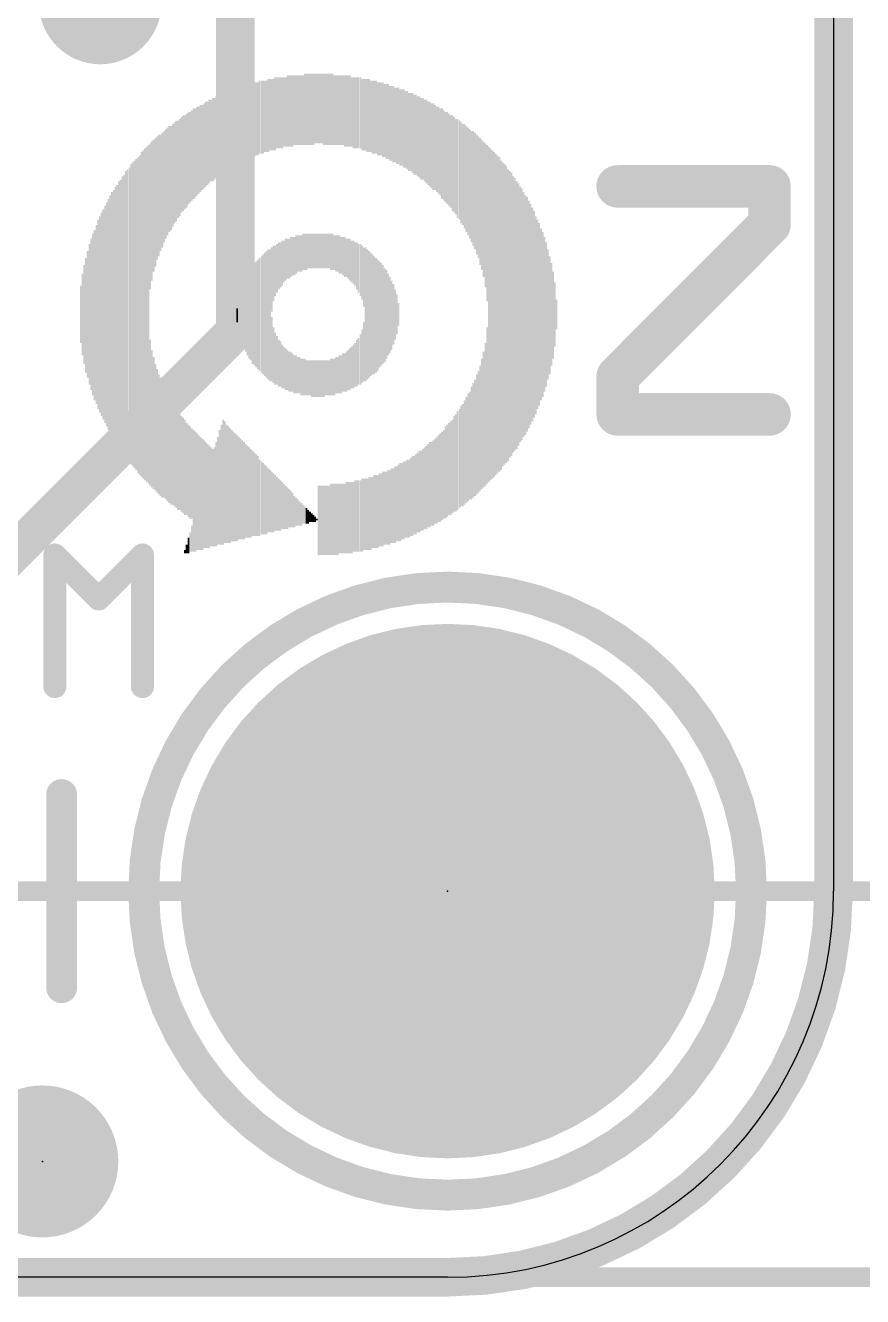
# Model space of a CAD drawing. Extents: x -10.2 to 45.7, y -9.3 to 34.1.
# Drawn here: x 27.7 to 33.21, y -0.13 to 8.23 of the extents above; entities that cross this region are included whole.
import ezdxf

# ---------------------------------------------------------------- set-up
doc = ezdxf.new("R2010")
doc.units = 0
for name, color, linetype in [('1', 12, 'CONTINUOUS'), ('16', 132, 'CONTINUOUS'), ('17', 110, 'CONTINUOUS'), ('18', 110, 'CONTINUOUS'), ('20', 53, 'CONTINUOUS'), ('21', 40, 'CONTINUOUS'), ('23', 53, 'CONTINUOUS'), ('47', 253, 'CONTINUOUS'), ('51', 253, 'CONTINUOUS')]:
    doc.layers.add(name, color=color, linetype=linetype)

# ---------------------------------------------------------------- blocks, each defined once
blk = doc.blocks.new('PIE')
at = {"const_width": 0.5}
blk.add_lwpolyline([(0, -0.25, 1), (0, 0.25, 1), (0, -0.25)], format="xyb", dxfattribs=at)
blk = doc.blocks.new('ROUNDP')
at = {"const_width": 0.5}
blk.add_lwpolyline([(0, -0.25, 1), (0, 0.25, 1), (0, -0.25)], format="xyb", dxfattribs=at)
blk = doc.blocks.new('RECT')
blk.add_solid([(-0.5, -0.5), (0.5, -0.5), (-0.5, 0.5), (0.5, 0.5)])
blk = doc.blocks.new('ROUNDV')
at = {"const_width": 0.5}
blk.add_lwpolyline([(0, -0.25, 1), (0, 0.25, 1), (0, -0.25)], format="xyb", dxfattribs=at)

msp = doc.modelspace()

# ---------------------------------------------------------------- linework, layer by layer
at = {"layer": '1', "const_width": 0.254}
for points in [[(33.02, 17.78), (33.02, 2.54)], [(29.083, 6.223), (29.083, 15.748)], [(27.432, 4.572), (29.083, 6.223)], [(30.48, 0), (2.54, 0)]]:
    msp.add_lwpolyline(points, dxfattribs=at)
at = {"layer": '1'}
for points, const_width in [([(29.0195, 6.223, 1), (29.1465, 6.223)], 0.127), ([(29.1279, 6.1781, 1), (29.0381, 6.2679)], 0.127), ([(30.48, 0, 0.4142), (33.02, 2.54)], 0.254), ([(33.0835, 2.54, 1), (32.9565, 2.54)], 0.127), ([(32.9565, 2.54, 1), (33.0835, 2.54)], 0.127), ([(30.48, 0.0635, 1), (30.48, -0.0635)], 0.127), ([(30.48, -0.0635, 1), (30.48, 0.0635)], 0.127)]:
    msp.add_lwpolyline(points, format="xyb", dxfattribs=dict(at, const_width=const_width))
at = {"layer": '16', "const_width": 0.254}
for points in [[(33.02, 17.78), (33.02, 2.54)], [(30.48, 0), (2.54, 0)]]:
    msp.add_lwpolyline(points, dxfattribs=at)
at = {"layer": '16'}
for points, const_width in [([(30.48, 0, 0.4142), (33.02, 2.54)], 0.254), ([(33.0835, 2.54, 1), (32.9565, 2.54)], 0.127), ([(32.9565, 2.54, 1), (33.0835, 2.54)], 0.127), ([(30.48, 0.0635, 1), (30.48, -0.0635)], 0.127), ([(30.48, -0.0635, 1), (30.48, 0.0635)], 0.127)]:
    msp.add_lwpolyline(points, format="xyb", dxfattribs=dict(at, const_width=const_width))
at = {"layer": '20'}
for p, q in [((33.02, 17.78), (33.02, 2.54)), ((30.48, 0), (2.54, 0))]:
    msp.add_line(p, q, dxfattribs=at)
msp.add_arc((30.48, 2.54), 2.54, 270, 0, dxfattribs=at)
at = {"layer": '21'}
for points, const_width in [([(31.5991, 7.1756), (32.599, 7.1756)], 0.2794), ([(32.599, 7.1756), (32.599, 6.9256)], 0.2794), ([(32.599, 6.9256), (31.5991, 5.9257)], 0.2794), ([(31.5991, 5.9257), (31.5991, 5.6757)], 0.2794), ([(31.5991, 5.6757), (32.599, 5.6757)], 0.2794), ([(27.8955, 3.8862), (27.8955, 4.7505)], 0.1524), ([(27.8955, 4.7505), (28.1836, 4.4624)], 0.1524), ([(28.1836, 4.4624), (28.4717, 4.7505)], 0.1524), ([(28.4717, 4.7505), (28.4717, 3.8862)], 0.1524)]:
    msp.add_lwpolyline(points, dxfattribs=dict(at, const_width=const_width))
for points, const_width in [([(31.5991, 7.2454, 1), (31.5991, 7.1057)], 0.1397), ([(32.6689, 7.1756, 1), (32.5292, 7.1756)], 0.1397), ([(32.599, 7.1057, 1), (32.599, 7.2454)], 0.1397), ([(32.6484, 6.8762, 1), (32.5496, 6.975)], 0.1397), ([(32.5292, 6.9256, 1), (32.6689, 6.9256)], 0.1397), ([(31.5497, 5.9751, 1), (31.6485, 5.8763)], 0.1397), ([(31.669, 5.9257, 1), (31.5293, 5.9257)], 0.1397), ([(31.5991, 5.7455, 1), (31.5991, 5.6059)], 0.1397), ([(32.599, 5.6059, 1), (32.599, 5.7455)], 0.1397), ([(31.5293, 5.6757, 1), (31.669, 5.6757)], 0.1397), ([(27.9224, 4.7775, 1), (27.8685, 4.7236)], 0.0762), ([(27.9336, 4.7505, 1), (27.8574, 4.7505)], 0.0762), ([(28.5098, 4.7505, 1), (28.4336, 4.7505)], 0.0762), ([(28.4986, 4.7236, 1), (28.4448, 4.7775)], 0.0762), ([(30.48, 0.54, 1), (30.48, 4.54, 1), (30.48, 0.54)], 0.2032), ([(28.1566, 4.4894, 1), (28.2105, 4.4355)], 0.0762), ([(28.1566, 4.4355, 1), (28.2105, 4.4894)], 0.0762), ([(27.8574, 3.8862, 1), (27.9336, 3.8862)], 0.0762), ([(28.4336, 3.8862, 1), (28.5098, 3.8862)], 0.0762)]:
    msp.add_lwpolyline(points, format="xyb", dxfattribs=dict(at, const_width=const_width))
at = {"layer": '23'}
for p in [(30.48, 2.54), (27.813, 0.762)]:
    msp.add_point(p, dxfattribs=at)
at = {"layer": '47', "const_width": 0.13}
for points in [[(2.54, 2.54), (40.177, 2.54)], [(11.684, 0), (45.638, 0)]]:
    msp.add_lwpolyline(points, dxfattribs=at)
at = {"layer": '51', "const_width": 0.2032}
msp.add_lwpolyline([(27.94, 1.905), (27.94, 3.175)], dxfattribs=at)
at = {"layer": '51', "const_width": 0.1016}
for points in [[(27.9908, 3.175, 1), (27.8892, 3.175)], [(27.8892, 1.905, 1), (27.9908, 1.905)]]:
    msp.add_lwpolyline(points, format="xyb", dxfattribs=at)

# ---------------------------------------------------------------- block references
at = {"layer": '1'}
msp.add_blockref('PIE', (27.813, 0.762), dxfattribs=at)
at = {"layer": '17', "xscale": 3.516, "yscale": 3.516}
msp.add_blockref('ROUNDP', (30.48, 2.54), dxfattribs=at)
msp.add_blockref('ROUNDP', (30.48, 2.54), dxfattribs=at)
at = {"layer": '18', "xscale": 0.8064, "yscale": 0.8064}
msp.add_blockref('ROUNDV', (28.194, 8.382), dxfattribs=at)
msp.add_blockref('ROUNDV', (28.194, 8.382), dxfattribs=at)
at = {"layer": '21', "yscale": 0.0114, "rotation": 270}
for p, xscale in [((29.243, 7.6308), 0.4801), ((29.2545, 7.6308), 0.4801), ((29.2659, 7.6308), 0.4801), ((29.2773, 7.6365), 0.4686), ((29.2887, 7.6365), 0.4686), ((29.3002, 7.6422), 0.4801), ((29.3116, 7.6479), 0.4686), ((29.323, 7.6479), 0.4686), ((29.3345, 7.6479), 0.4686), ((29.3459, 7.6537), 0.4801), ((29.3573, 7.6594), 0.4686), ((29.3688, 7.6594), 0.4686), ((29.3802, 7.6594), 0.4686), ((29.3916, 7.6594), 0.4686), ((29.403, 7.6651), 0.4572), ((29.4145, 7.6651), 0.4572), ((29.4259, 7.6708), 0.4686), ((29.4373, 7.6708), 0.4686), ((29.4488, 7.6708), 0.4686), ((29.4602, 7.6708), 0.4686), ((29.4716, 7.6765), 0.4572), ((29.4831, 7.6765), 0.4572), ((29.4945, 7.6765), 0.4572), ((29.5059, 7.6765), 0.4572), ((29.5173, 7.6765), 0.4572), ((29.5288, 7.6765), 0.4572), ((29.5402, 7.6822), 0.4686), ((29.5516, 7.6822), 0.4686), ((29.5631, 7.6822), 0.4686), ((29.5745, 7.6822), 0.4686), ((29.5859, 7.6822), 0.4686), ((29.5974, 7.6822), 0.4686), ((29.6088, 7.6879), 0.4572), ((29.6202, 7.6879), 0.4572), ((29.6316, 7.6879), 0.4572), ((29.6431, 7.6879), 0.4572), ((29.6545, 7.6879), 0.4572), ((29.6659, 7.6822), 0.4686), ((29.6774, 7.6822), 0.4686), ((29.6888, 7.6822), 0.4686), ((29.7002, 7.6822), 0.4686), ((29.7117, 7.6822), 0.4686), ((29.7231, 7.6822), 0.4686), ((29.7345, 7.6765), 0.4572), ((29.7459, 7.6765), 0.4572), ((29.7574, 7.6765), 0.4572), ((29.7688, 7.6765), 0.4572), ((29.7802, 7.6765), 0.4572), ((29.7917, 7.6765), 0.4572), ((29.8031, 7.6708), 0.4686), ((29.8145, 7.6708), 0.4686), ((29.826, 7.6708), 0.4686), ((29.8374, 7.6708), 0.4686), ((29.8488, 7.6651), 0.4572), ((29.8602, 7.6594), 0.4686), ((29.8717, 7.6594), 0.4686), ((29.8831, 7.6594), 0.4686), ((29.8945, 7.6594), 0.4686), ((29.906, 7.6594), 0.4686), ((29.9174, 7.6479), 0.4686), ((29.9288, 7.6479), 0.4686), ((29.9403, 7.6479), 0.4686), ((29.9517, 7.6422), 0.4801), ((29.9631, 7.6422), 0.4801), ((29.9745, 7.6365), 0.4686), ((29.986, 7.6308), 0.4801), ((29.9974, 7.6308), 0.4801), ((30.0088, 7.6308), 0.4801), ((28.9916, 7.5165), 0.5258), ((29.003, 7.5222), 0.5143), ((29.0144, 7.5279), 0.5258), ((29.0259, 7.5336), 0.5143), ((29.0373, 7.5451), 0.5143), ((29.0487, 7.5451), 0.5143), ((29.0601, 7.5508), 0.5029), ((29.0716, 7.5622), 0.5029), ((29.083, 7.5622), 0.5029), ((29.0944, 7.5736), 0.5029), ((29.1059, 7.5736), 0.5029), ((29.1173, 7.5794), 0.4915), ((29.1287, 7.5851), 0.5029), ((29.1402, 7.5908), 0.4915), ((29.1516, 7.5908), 0.4915), ((29.163, 7.6022), 0.4915), ((29.1744, 7.6022), 0.4915), ((29.1859, 7.6079), 0.4801), ((29.1973, 7.6079), 0.4801), ((29.2087, 7.6137), 0.4915), ((29.2202, 7.6194), 0.4801), ((29.2316, 7.6194), 0.4801), ((30.0203, 7.6194), 0.4801), ((30.0317, 7.6194), 0.4801), ((30.0431, 7.6194), 0.4801), ((30.0546, 7.6137), 0.4915), ((30.066, 7.6079), 0.4801), ((30.0774, 7.6022), 0.4915), ((30.0888, 7.6022), 0.4915), ((30.1003, 7.5908), 0.4915), ((30.1117, 7.5908), 0.4915), ((30.1231, 7.5851), 0.5029), ((30.1346, 7.5794), 0.4915), ((30.146, 7.5736), 0.5029), ((30.1574, 7.5736), 0.5029), ((30.1689, 7.5622), 0.5029), ((30.1803, 7.5622), 0.5029), ((30.1917, 7.5565), 0.5143), ((30.2031, 7.5508), 0.5029), ((30.2146, 7.5451), 0.5143), ((30.226, 7.5336), 0.5143), ((30.2374, 7.5336), 0.5143), ((30.2489, 7.5279), 0.5258), ((30.2603, 7.5165), 0.5258), ((30.2717, 7.5165), 0.5258), ((28.8315, 7.4079), 0.5829), ((28.843, 7.4136), 0.5715), ((28.8544, 7.4251), 0.5715), ((28.8658, 7.4308), 0.5601), ((28.8773, 7.4422), 0.5601), ((28.8887, 7.4536), 0.5601), ((28.9001, 7.4593), 0.5486), ((28.9116, 7.4708), 0.5486), ((28.923, 7.4765), 0.5372), ((28.9344, 7.4822), 0.5486), ((28.9458, 7.4879), 0.5372), ((28.9573, 7.4994), 0.5372), ((28.9687, 7.5051), 0.5258), ((28.9801, 7.5051), 0.5258), ((30.2832, 7.5051), 0.5258), ((30.2946, 7.4994), 0.5372), ((30.306, 7.4879), 0.5372), ((30.3174, 7.4879), 0.5372), ((30.3289, 7.4765), 0.5372), ((30.3403, 7.4708), 0.5486), ((30.3517, 7.4593), 0.5486), ((30.3632, 7.4536), 0.5601), ((30.3746, 7.4422), 0.5601), ((30.386, 7.4365), 0.5715), ((30.3975, 7.4308), 0.5601), ((30.4089, 7.4193), 0.5601), ((30.4203, 7.4136), 0.5715), ((28.7172, 7.2993), 0.6401), ((28.7287, 7.3165), 0.6287), ((28.7401, 7.3279), 0.6287), ((28.7515, 7.3336), 0.6172), ((28.763, 7.345), 0.6172), ((28.7744, 7.3622), 0.6058), ((28.7858, 7.3679), 0.5944), ((28.7973, 7.3793), 0.5944), ((28.8087, 7.3908), 0.5944), ((28.8201, 7.3965), 0.5829), ((30.4317, 7.4022), 0.5715), ((30.4432, 7.3908), 0.5944), ((30.4546, 7.3793), 0.5944), ((30.466, 7.3679), 0.5944), ((30.4775, 7.3622), 0.6058), ((30.4889, 7.3508), 0.6058), ((30.5003, 7.3393), 0.6058), ((30.5118, 7.3279), 0.6287), ((30.5232, 7.3165), 0.6287), ((30.5346, 7.305), 0.6287), ((30.546, 7.2936), 0.6515), ((28.6029, 7.1507), 0.7544), ((28.6144, 7.1736), 0.7315), ((28.6258, 7.1907), 0.7201), ((28.6372, 7.2079), 0.7087), ((28.6487, 7.225), 0.6972), ((28.6601, 7.2307), 0.6858), ((28.6715, 7.2479), 0.6744), ((28.683, 7.265), 0.6629), ((28.6944, 7.2765), 0.6629), ((28.7058, 7.2879), 0.6401), ((30.5575, 7.2822), 0.6515), ((30.5689, 7.265), 0.6629), ((30.5803, 7.2536), 0.6629), ((30.5918, 7.2422), 0.6858), ((30.6032, 7.225), 0.6972), ((30.6146, 7.2079), 0.7087), ((30.6261, 7.1907), 0.7201), ((30.6375, 7.1736), 0.7315), ((30.6489, 7.1622), 0.7544), ((30.6603, 7.145), 0.7658), ((28.5115, 6.3335), 2.2288), ((28.5229, 6.9793), 0.9601), ((28.5344, 7.0136), 0.9144), ((28.5458, 7.0479), 0.8687), ((28.5572, 7.0707), 0.8458), ((28.5687, 7.0993), 0.8115), ((28.5801, 7.1164), 0.8001), ((28.5915, 7.1336), 0.7658), ((30.6718, 7.1222), 0.7887), ((30.6832, 7.105), 0.8001), ((30.6946, 7.0764), 0.8344), ((30.7061, 7.0536), 0.8573), ((30.7175, 7.025), 0.8915), ((30.7289, 6.985), 0.9487), ((30.7404, 6.9336), 1.0287), ((28.4429, 6.3278), 2.0803), ((28.4544, 6.3278), 2.1031), ((28.4658, 6.3335), 2.1374), ((28.4772, 6.3335), 2.1603), ((28.4886, 6.3335), 2.1831), ((28.5001, 6.3335), 2.206), ((30.7518, 6.3335), 2.206), ((30.7632, 6.3335), 2.1831), ((30.7746, 6.3335), 2.1603), ((30.7861, 6.3335), 2.1374), ((30.7975, 6.3335), 2.1145), ((30.8089, 6.3335), 2.0917), ((30.8204, 6.3335), 2.0688), ((28.3629, 6.3335), 1.886), ((28.3743, 6.3335), 1.9088), ((28.3858, 6.3278), 1.9431), ((28.3972, 6.3335), 1.9774), ((28.4086, 6.3335), 2.0003), ((28.4201, 6.3335), 2.0231), ((28.4315, 6.3335), 2.046), ((30.8318, 6.3278), 2.0345), ((30.8432, 6.3335), 2.0003), ((30.8547, 6.3335), 1.9774), ((30.8661, 6.3335), 1.9545), ((30.8775, 6.3278), 1.9202), ((30.8889, 6.3335), 1.886), ((28.3172, 6.3335), 1.7488), ((28.3286, 6.3278), 1.7831), ((28.3401, 6.3335), 1.8174), ((28.3515, 6.3335), 1.8402), ((30.9004, 6.3335), 1.8631), ((30.9118, 6.3335), 1.8174), ((30.9232, 6.3335), 1.7945), ((30.9347, 6.3278), 1.7602), ((30.9461, 6.3335), 1.7259), ((28.26, 6.3335), 1.5659), ((28.2715, 6.3335), 1.6116), ((28.2829, 6.3335), 1.6345), ((28.2943, 6.3335), 1.6802), ((28.3058, 6.3278), 1.7145), ((30.9575, 6.3335), 1.6802), ((30.969, 6.3335), 1.6574), ((30.9804, 6.3335), 1.6116), ((30.9918, 6.3278), 1.5773), ((28.2143, 6.3335), 1.383), ((28.2258, 6.3335), 1.4287), ((28.2372, 6.3335), 1.4745), ((28.2486, 6.3335), 1.5202), ((31.0032, 6.3335), 1.5431), ((31.0147, 6.3335), 1.4973), ((31.0261, 6.3335), 1.4516), ((31.0375, 6.3335), 1.4059), ((28.18, 6.3335), 1.2459), ((28.1915, 6.3335), 1.2916), ((28.2029, 6.3335), 1.3373), ((31.049, 6.3335), 1.3602), ((31.0604, 6.3278), 1.303), ((31.0718, 6.3335), 1.2459), ((28.1457, 6.3335), 1.063), ((28.1572, 6.3278), 1.1201), ((28.1686, 6.3335), 1.1773), ((29.5288, 6.745), 0.24), ((29.5402, 6.745), 0.24), ((29.5516, 6.745), 0.24), ((29.5631, 6.7507), 0.2286), ((29.5745, 6.7507), 0.2286), ((29.5859, 6.7507), 0.2286), ((29.5974, 6.7507), 0.2286), ((29.6088, 6.7507), 0.2286), ((29.6202, 6.7507), 0.2286), ((29.6316, 6.7507), 0.2286), ((29.6431, 6.7507), 0.2286), ((29.6545, 6.7507), 0.2286), ((29.6659, 6.7507), 0.2286), ((29.6774, 6.7507), 0.2286), ((29.6888, 6.7507), 0.2286), ((29.7002, 6.7507), 0.2286), ((29.7117, 6.745), 0.24), ((29.7231, 6.745), 0.24), ((31.0833, 6.3335), 1.2002), ((31.0947, 6.3335), 1.1316), ((31.1061, 6.3335), 1.0858), ((28.1229, 6.3335), 0.9258), ((28.1343, 6.3335), 0.9944), ((29.323, 6.5621), 0.4229), ((29.3345, 6.6021), 0.3658), ((29.3459, 6.6192), 0.3315), ((29.3573, 6.6364), 0.32), ((29.3688, 6.6535), 0.3086), ((29.3802, 6.6592), 0.2972), ((29.3916, 6.6707), 0.2972), ((29.403, 6.6821), 0.2743), ((29.4145, 6.6935), 0.2743), ((29.4259, 6.6993), 0.2629), ((29.4373, 6.6993), 0.2629), ((29.4488, 6.7107), 0.2629), ((29.4602, 6.7164), 0.2515), ((29.4716, 6.7164), 0.2515), ((29.4831, 6.7278), 0.2515), ((29.4945, 6.7335), 0.24), ((29.5059, 6.7335), 0.24), ((29.5173, 6.7335), 0.24), ((29.7345, 6.7393), 0.2286), ((29.7459, 6.7335), 0.24), ((29.7574, 6.7335), 0.24), ((29.7688, 6.7278), 0.2515), ((29.7802, 6.7221), 0.24), ((29.7917, 6.7164), 0.2515), ((29.8031, 6.7107), 0.2629), ((29.8145, 6.705), 0.2515), ((29.826, 6.6993), 0.2629), ((29.8374, 6.6935), 0.2743), ((29.8488, 6.6821), 0.2743), ((29.8602, 6.6764), 0.2858), ((29.8717, 6.665), 0.2858), ((29.8831, 6.6535), 0.3086), ((29.8945, 6.6364), 0.32), ((29.906, 6.625), 0.3429), ((29.9174, 6.6078), 0.3543), ((29.9288, 6.5792), 0.3886), ((29.9403, 6.3335), 0.8801), ((31.1175, 6.3335), 1.0173), ((31.129, 6.3335), 0.9487), ((28.1, 6.3278), 0.7544), ((28.1115, 6.3335), 0.8344), ((29.2316, 6.3335), 0.7201), ((29.243, 6.3335), 0.7429), ((29.2545, 6.3335), 0.7658), ((29.2659, 6.3335), 0.7887), ((29.2773, 6.3335), 0.8115), ((29.2887, 6.3335), 0.8344), ((29.3002, 6.3335), 0.8573), ((29.3116, 6.3278), 0.8687), ((29.9517, 6.3335), 0.8573), ((29.9631, 6.3335), 0.8344), ((29.9745, 6.3335), 0.8115), ((29.986, 6.3335), 0.7887), ((29.9974, 6.3278), 0.7772), ((30.0088, 6.3278), 0.7544), ((30.0203, 6.3278), 0.7315), ((31.1404, 6.3335), 0.8573), ((31.1518, 6.3278), 0.7772), ((28.0886, 6.3335), 0.6515), ((29.1744, 6.3278), 0.5715), ((29.1859, 6.3335), 0.6058), ((29.1973, 6.3278), 0.6401), ((29.2087, 6.3335), 0.6744), ((29.2202, 6.3335), 0.6972), ((30.0317, 6.3335), 0.6972), ((30.0431, 6.3335), 0.6744), ((30.0546, 6.3335), 0.6515), ((30.066, 6.3278), 0.6172), ((30.0774, 6.3335), 0.5829), ((31.1633, 6.3335), 0.6744), ((31.1747, 6.3278), 0.5715), ((28.0657, 6.3335), 0.3772), ((28.0772, 6.3335), 0.5372), ((29.1287, 6.3278), 0.3886), ((29.1402, 6.3335), 0.4458), ((29.1516, 6.3335), 0.4915), ((29.163, 6.3335), 0.5372), ((30.0888, 6.3335), 0.5372), ((30.1003, 6.3278), 0.5029), ((30.1117, 6.3278), 0.4572), ((30.1231, 6.3335), 0.4001), ((31.1861, 6.3335), 0.4229), ((29.1059, 6.3335), 0.24), ((29.1173, 6.3278), 0.32), ((30.1346, 6.3335), 0.3315), ((30.146, 6.3335), 0.2629), ((29.0944, 6.3278), 0.0914), ((30.1574, 6.3335), 0.1486), ((31.1976, 6.3335), 0.1943), ((29.323, 6.1049), 0.4229), ((29.9288, 6.0877), 0.3886), ((29.3345, 6.0649), 0.3658), ((29.3459, 6.042), 0.3429), ((29.3573, 6.0306), 0.32), ((29.906, 6.0363), 0.3315), ((29.9174, 6.0592), 0.3543), ((30.7404, 5.7334), 1.0287), ((28.5229, 5.6877), 0.9601), ((29.3688, 6.0135), 0.3086), ((29.3802, 6.0077), 0.2972), ((29.3916, 5.9906), 0.2858), ((29.403, 5.9849), 0.2743), ((29.4145, 5.9734), 0.2743), ((29.8374, 5.9734), 0.2743), ((29.8488, 5.9849), 0.2743), ((29.8602, 5.9906), 0.2858), ((29.8717, 6.002), 0.2858), ((29.8831, 6.0135), 0.3086), ((29.8945, 6.0249), 0.3086), ((30.7289, 5.6763), 0.9373), ((28.5344, 5.6477), 0.903), ((28.5458, 5.6191), 0.8687), ((29.4259, 5.9677), 0.2629), ((29.4373, 5.9563), 0.2629), ((29.4488, 5.9563), 0.2629), ((29.4602, 5.9506), 0.2515), ((29.4716, 5.9392), 0.2515), ((29.4831, 5.9392), 0.2515), ((29.4945, 5.9334), 0.24), ((29.5059, 5.9334), 0.24), ((29.5173, 5.922), 0.24), ((29.5288, 5.922), 0.24), ((29.5402, 5.922), 0.24), ((29.5516, 5.9163), 0.2286), ((29.5631, 5.9163), 0.2286), ((29.5745, 5.9163), 0.2286), ((29.5859, 5.9106), 0.24), ((29.5974, 5.9106), 0.24), ((29.6088, 5.9106), 0.24), ((29.6202, 5.9106), 0.24), ((29.6316, 5.9106), 0.24), ((29.6431, 5.9106), 0.24), ((29.6545, 5.9106), 0.24), ((29.6659, 5.9106), 0.24), ((29.6774, 5.9163), 0.2286), ((29.6888, 5.9163), 0.2286), ((29.7002, 5.9163), 0.2286), ((29.7117, 5.922), 0.24), ((29.7231, 5.922), 0.24), ((29.7345, 5.922), 0.24), ((29.7459, 5.9334), 0.24), ((29.7574, 5.9334), 0.24), ((29.7688, 5.9392), 0.2515), ((29.7802, 5.9392), 0.2515), ((29.7917, 5.9506), 0.2515), ((29.8031, 5.9506), 0.2515), ((29.8145, 5.9563), 0.2629), ((29.826, 5.9677), 0.2629), ((30.7061, 5.6134), 0.8573), ((30.7175, 5.642), 0.8915), ((28.5572, 5.5905), 0.8344), ((28.5687, 5.5677), 0.8115), ((28.5801, 5.5448), 0.7887), ((30.6718, 5.5448), 0.7887), ((30.6832, 5.562), 0.8001), ((30.6946, 5.5848), 0.823), ((28.5915, 5.5277), 0.7772), ((28.6029, 5.5048), 0.7544), ((28.6144, 5.4934), 0.7315), ((30.6375, 5.4877), 0.7429), ((30.6489, 5.5048), 0.7544), ((30.6603, 5.522), 0.7658), ((28.6258, 5.4762), 0.7201), ((28.6372, 5.4591), 0.7087), ((28.6487, 5.442), 0.6972), ((30.6032, 5.442), 0.6972), ((30.6146, 5.4591), 0.7087), ((30.6261, 5.4705), 0.7087), ((28.6601, 5.4248), 0.6858), ((28.6715, 5.4191), 0.6744), ((28.683, 5.4019), 0.6629), ((28.6944, 5.3848), 0.6515), ((28.7058, 5.3734), 0.6515), ((28.7172, 5.3677), 0.6401), ((30.546, 5.3734), 0.6515), ((30.5575, 5.3848), 0.6515), ((30.5689, 5.4019), 0.6629), ((30.5803, 5.4077), 0.6744), ((30.5918, 5.4248), 0.6858), ((28.7287, 5.3505), 0.6287), ((28.7401, 5.3391), 0.6287), ((28.7515, 5.3277), 0.6287), ((28.763, 5.3162), 0.6058), ((28.7744, 5.3048), 0.6058), ((28.9916, 5.2134), 0.7887), ((29.003, 5.2305), 0.823), ((29.0144, 5.2305), 0.8001), ((29.0259, 5.2191), 0.7772), ((30.4775, 5.3048), 0.6058), ((30.4889, 5.3162), 0.6058), ((30.5003, 5.3219), 0.6172), ((30.5118, 5.3334), 0.6172), ((30.5232, 5.3505), 0.6287), ((30.5346, 5.3562), 0.6401), ((28.7858, 5.2934), 0.6058), ((28.7973, 5.2876), 0.5944), ((28.8087, 5.1733), 0.8001), ((28.8201, 5.1676), 0.7887), ((28.8315, 5.1676), 0.7658), ((28.843, 5.1619), 0.7544), ((28.8544, 5.1562), 0.7429), ((28.9687, 5.1733), 0.7087), ((28.9801, 5.1962), 0.7544), ((29.0373, 5.2134), 0.7658), ((29.0487, 5.2076), 0.7544), ((29.0601, 5.2076), 0.7315), ((29.0716, 5.2019), 0.7201), ((29.083, 5.1962), 0.7087), ((29.0944, 5.1905), 0.6972), ((29.1059, 5.1905), 0.6744), ((30.4089, 5.2419), 0.5715), ((30.4203, 5.2534), 0.5715), ((30.4317, 5.2591), 0.5829), ((30.4432, 5.2705), 0.5829), ((30.4546, 5.2819), 0.5829), ((30.466, 5.2934), 0.6058), ((28.8658, 5.1505), 0.7315), ((28.8773, 5.1505), 0.7087), ((28.8887, 5.1448), 0.6972), ((28.9001, 5.1391), 0.6858), ((28.9116, 5.1333), 0.6744), ((28.923, 5.1333), 0.6515), ((28.9344, 5.1276), 0.6401), ((28.9458, 5.1333), 0.6515), ((28.9573, 5.1505), 0.6858), ((29.1173, 5.1848), 0.6629), ((29.1287, 5.1791), 0.6515), ((29.1402, 5.1733), 0.6401), ((29.1516, 5.1733), 0.6172), ((29.163, 5.1676), 0.6058), ((29.1744, 5.1619), 0.5944), ((29.1859, 5.1562), 0.5829), ((29.1973, 5.1562), 0.5601), ((30.2946, 5.1676), 0.5372), ((30.306, 5.1733), 0.5258), ((30.3174, 5.1791), 0.5372), ((30.3289, 5.1905), 0.5372), ((30.3403, 5.1962), 0.5486), ((30.3517, 5.2076), 0.5486), ((30.3632, 5.2134), 0.5601), ((30.3746, 5.2191), 0.5486), ((30.386, 5.2248), 0.5601), ((30.3975, 5.2362), 0.5601), ((29.2087, 5.1505), 0.5486), ((29.2202, 5.1448), 0.5372), ((29.2316, 5.1391), 0.5258), ((29.243, 5.1276), 0.5029), ((29.2545, 5.1276), 0.4801), ((29.2659, 5.1219), 0.4686), ((30.1689, 5.0991), 0.5143), ((30.1803, 5.1048), 0.5029), ((30.1917, 5.1105), 0.5143), ((30.2031, 5.1162), 0.5029), ((30.2146, 5.1219), 0.5143), ((30.226, 5.1219), 0.5143), ((30.2374, 5.1333), 0.5143), ((30.2489, 5.1391), 0.5258), ((30.2603, 5.1448), 0.5143), ((30.2717, 5.1505), 0.5258), ((30.2832, 5.1619), 0.5258), ((29.2773, 5.1162), 0.4572), ((29.2887, 5.1105), 0.4458), ((29.3002, 5.1105), 0.4229), ((29.3116, 5.1048), 0.4115), ((29.323, 5.0991), 0.4001), ((29.3345, 5.0933), 0.3886), ((29.3459, 5.0933), 0.3658), ((29.9974, 5.0362), 0.4801), ((30.0088, 5.0362), 0.4801), ((30.0203, 5.0362), 0.4801), ((30.0317, 5.0476), 0.4801), ((30.0431, 5.0476), 0.4801), ((30.0546, 5.0533), 0.4915), ((30.066, 5.059), 0.4801), ((30.0774, 5.059), 0.4801), ((30.0888, 5.0648), 0.4915), ((30.1003, 5.0648), 0.4915), ((30.1117, 5.0762), 0.4915), ((30.1231, 5.0762), 0.4915), ((30.1346, 5.0819), 0.5029), ((30.146, 5.0876), 0.4915), ((30.1574, 5.0933), 0.5029), ((29.3573, 5.0876), 0.3543), ((29.3688, 5.0819), 0.3429), ((29.3802, 5.0762), 0.3315), ((29.3916, 5.0762), 0.3086), ((29.403, 5.0705), 0.2972), ((29.4145, 5.0648), 0.2858), ((29.4259, 5.059), 0.2743), ((29.4373, 5.059), 0.2515), ((29.6316, 4.979), 0.4572), ((29.6431, 4.979), 0.4572), ((29.6545, 4.979), 0.4572), ((29.6659, 4.979), 0.4572), ((29.6774, 4.979), 0.4572), ((29.6888, 4.979), 0.4572), ((29.7002, 4.979), 0.4572), ((29.7117, 4.9848), 0.4686), ((29.7231, 4.9848), 0.4686), ((29.7345, 4.9848), 0.4686), ((29.7459, 4.9848), 0.4686), ((29.7574, 4.9848), 0.4686), ((29.7688, 4.9905), 0.4572), ((29.7802, 4.9905), 0.4572), ((29.7917, 4.9905), 0.4572), ((29.8031, 4.9905), 0.4572), ((29.8145, 4.9962), 0.4686), ((29.826, 4.9962), 0.4686), ((29.8374, 4.9962), 0.4686), ((29.8488, 4.9962), 0.4686), ((29.8602, 5.0019), 0.4572), ((29.8717, 5.0076), 0.4686), ((29.8831, 5.0076), 0.4686), ((29.8945, 5.0076), 0.4686), ((29.906, 5.0076), 0.4686), ((29.9174, 5.0133), 0.4801), ((29.9288, 5.019), 0.4686), ((29.9403, 5.019), 0.4686), ((29.9517, 5.019), 0.4686), ((29.9631, 5.0248), 0.4801), ((29.9745, 5.0248), 0.4801), ((29.986, 5.0305), 0.4686), ((29.4488, 5.0533), 0.24), ((29.4602, 5.0476), 0.2286), ((29.4716, 5.0362), 0.2057), ((29.4831, 5.0362), 0.1829), ((29.4945, 5.0305), 0.1715), ((29.5059, 5.0248), 0.16), ((29.5173, 5.019), 0.1486), ((29.5288, 5.019), 0.1257), ((29.5402, 5.0133), 0.1143), ((29.5516, 5.0076), 0.1029), ((29.5631, 5.0019), 0.0914), ((29.5745, 5.0019), 0.0686), ((29.5859, 4.9962), 0.0571), ((28.7973, 4.859), 0.1715), ((29.5974, 4.9905), 0.0457), ((29.6088, 4.9848), 0.0343), ((29.6202, 4.9848), 0.0114), ((28.7744, 4.8133), 0.1029), ((28.7858, 4.8362), 0.1257), ((28.7515, 4.7733), 0.0229), ((28.763, 4.7904), 0.0571)]:
    msp.add_blockref('RECT', p, dxfattribs=dict(at, xscale=xscale))

doc.saveas('drawing.dxf')
